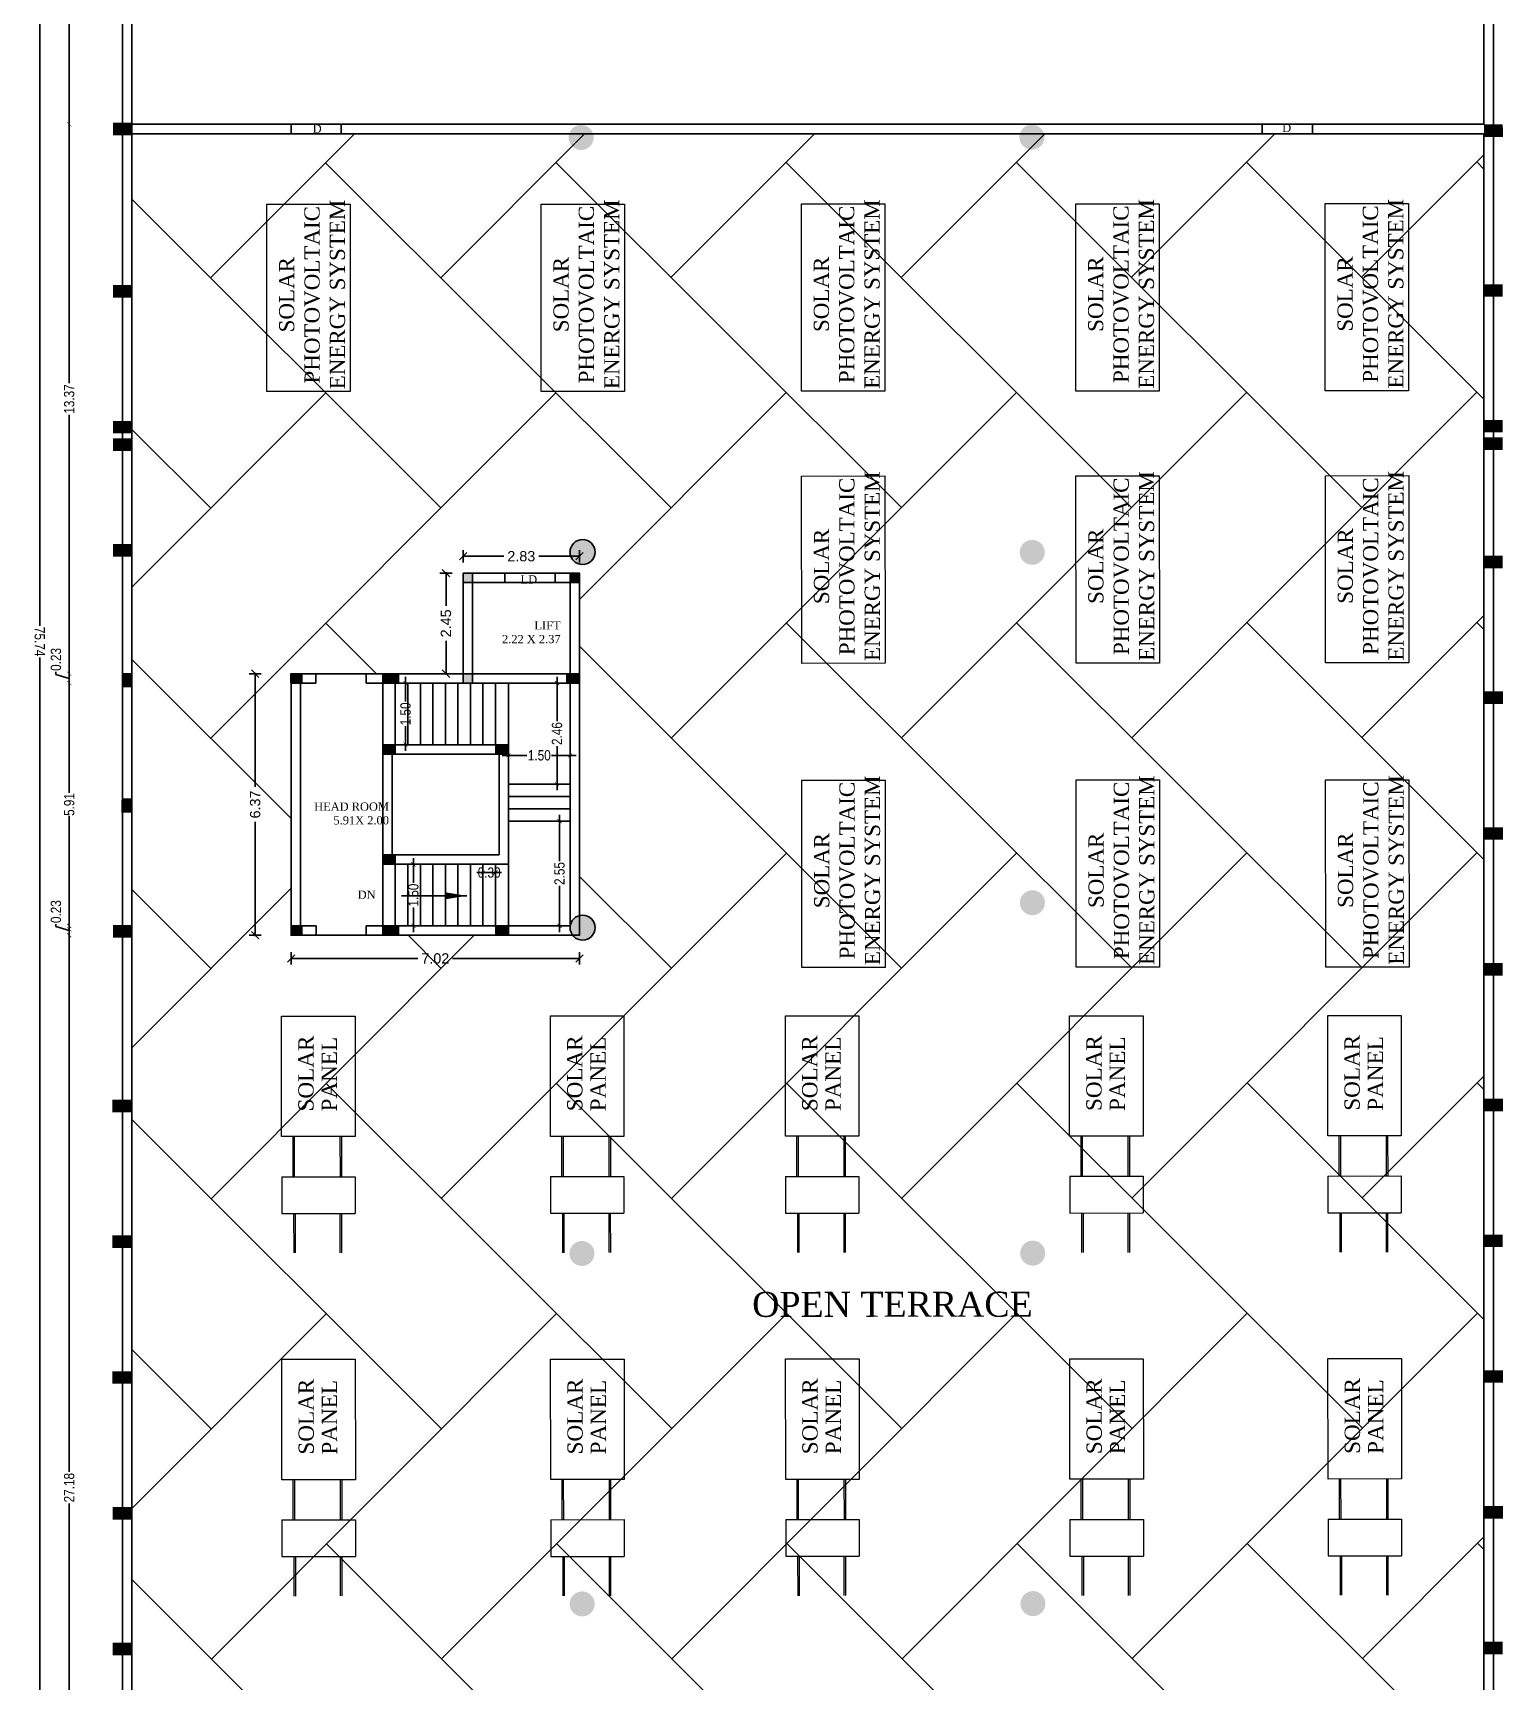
# Model space of a CAD drawing. Header units: metres. Extents: x 0 to 2231, y 0 to 2243.
# Drawn here: x 2069.37 to 2105.15, y 2144.91 to 2185.03 of the extents above; entities that cross this region are included whole.
import ezdxf

# ---------------------------------------------------------------- set-up
doc = ezdxf.new("R2010")
doc.units = ezdxf.units.M
for name, color, linetype in [('BLK_1_COVERED_AREA', 140, 'Continuous'), ('BLK_1_FLR_1_LIFT_1', 30, 'Continuous'), ('BLK_1_FLR_1_REGULAR_ROOM_1', 4, 'Continuous'), ('BLK_1_FLR_1_ROOF_AREA', 54, 'Continuous'), ('BLK_1_STAIR_HEADROOM', 1, 'Continuous'), ('WORKSHOP_AREA', 121, 'Continuous')]:
    doc.layers.add(name, color=color, linetype=linetype)
doc.layers.add('BLK_1_FLR_1_BLT_UP_AREA', color=46, linetype='Continuous', plot=False)
doc.styles.add('DIM', font='swissc.ttf')
doc.styles.get("Standard").update_dxf_attribs({"font": 'arial.ttf'})
doc.styles.add('TIMES NEW ROMAN', font='times.ttf')
doc.dimstyles.new('Din', dxfattribs={"dimscale": 0, "dimtxt": 0.25, "dimasz": 0.1, "dimexe": 0.15, "dimexo": 0.15, "dimgap": 0.03, "dimtad": 0, "dimzin": 0, "dimdsep": 46, "dimtxsty": 'DIM', "dimblk": 'ARCHTICK', "dimcen": 0.09, "dimdle": 0.15, "dimse1": 1, "dimse2": 1, "dimclrd": 256, "dimclre": 256, "dimclrt": 7, "dimadec": 0, "dimazin": 3, "dimtfac": 1, "dimtofl": 0, "dimtmove": 1, "dimatfit": 3, "dimfxl": 0, "dimtolj": 1, "dimtzin": 0, "dimarcsym": 0})
doc.dimstyles.get("Standard").update_dxf_attribs({"dimtxt": 0.18, "dimasz": 0.18, "dimexe": 0.18, "dimexo": 0.0625, "dimgap": 0.09, "dimtad": 0, "dimtih": 1, "dimtoh": 1, "dimdec": 4, "dimzin": 0, "dimdsep": 46, "dimtxsty": 'Standard', "dimcen": 0.09, "dimadec": 0, "dimazin": 0, "dimtfac": 1, "dimtdec": 4, "dimtofl": 0, "dimtmove": 0, "dimatfit": 3, "dimfxl": 0, "dimtolj": 1, "dimtzin": 0, "dimarcsym": 0})
doc.dimstyles.new('STANDARD$0', dxfattribs={"dimtxt": 0.25, "dimasz": 0.18, "dimexe": 0.15, "dimexo": 0.15, "dimgap": 0.1, "dimtad": 0, "dimzin": 0, "dimdsep": 46, "dimtxsty": 'Standard', "dimblk": 'OBLIQUE', "dimcen": 0.0625, "dimdle": 0.02, "dimadec": 0, "dimazin": 0, "dimtfac": 1, "dimtix": 1, "dimtofl": 0, "dimtmove": 2, "dimatfit": 3, "dimldrblk": 'OBLIQUE', "dimfxl": 0, "dimtolj": 1, "dimtzin": 0, "dimarcsym": 0})

# ---------------------------------------------------------------- blocks, each defined once
blk = doc.blocks.new('_ArchTick')
at = {"color": 0, "linetype": 'ByBlock', "const_width": 0.15}
blk.add_lwpolyline([(-0.5, -0.5), (0.5, 0.5)], dxfattribs=at)
blk = doc.blocks.new('*D436')
at = {"lineweight": -2}
for p, q in [((2078.624, 2164.943), (2078.624, 2164.342)), ((2078.624, 2163.143), (2078.624, 2163.743))]:
    blk.add_line(p, q, dxfattribs=at)
at = {"layer": 'Defpoints', "color": 0}
for p in [(2077.88, 2164.793), (2078.624, 2164.793), (2077.88, 2163.293)]:
    blk.add_point(p, dxfattribs=at)
at = {"lineweight": -2, "xscale": 0.1, "yscale": 0.1, "zscale": 0.1}
for p, rotation in [((2078.624, 2164.793), 90), ((2078.624, 2163.293), 270)]:
    blk.add_blockref('_ArchTick', p, dxfattribs=dict(at, rotation=rotation))
at = {"color": 7, "insert": (2078.624, 2164.043), "char_height": 0.25, "attachment_point": 5, "rotation": 90, "style": 'DIM'}
blk.add_mtext('\\A1;1.50', dxfattribs=at)
blk = doc.blocks.new('*D437')
at = {"lineweight": -2}
for p, q in [((2078.434, 2169.354), (2078.434, 2168.754)), ((2078.434, 2167.554), (2078.434, 2168.154))]:
    blk.add_line(p, q, dxfattribs=at)
at = {"layer": 'Defpoints', "color": 0}
for p in [(2077.88, 2169.204), (2078.434, 2169.204), (2077.88, 2167.704)]:
    blk.add_point(p, dxfattribs=at)
at = {"lineweight": -2, "xscale": 0.1, "yscale": 0.1, "zscale": 0.1}
for p, rotation in [((2078.434, 2169.204), 90), ((2078.434, 2167.704), 270)]:
    blk.add_blockref('_ArchTick', p, dxfattribs=dict(at, rotation=rotation))
at = {"color": 7, "insert": (2078.434, 2168.454), "char_height": 0.25, "attachment_point": 5, "rotation": 90, "style": 'DIM'}
blk.add_mtext('\\A1;1.50', dxfattribs=at)
blk = doc.blocks.new('*D342')
at = {"lineweight": -2}
for p, q in [((2070.248, 2163.359), (2070.248, 2150.005)), ((2070.248, 2135.877), (2070.248, 2149.231))]:
    blk.add_line(p, q, dxfattribs=at)
at = {"layer": 'Defpoints', "color": 0}
for p in [(2070.248, 2163.209), (2071.772, 2163.209), (2071.787, 2136.027)]:
    blk.add_point(p, dxfattribs=at)
at = {"lineweight": -2, "xscale": 0.1, "yscale": 0.1, "zscale": 0.1}
for p, rotation in [((2070.248, 2163.209), 90), ((2070.248, 2136.027), 270)]:
    blk.add_blockref('_ArchTick', p, dxfattribs=dict(at, rotation=rotation))
at = {"color": 7, "insert": (2070.248, 2149.618), "char_height": 0.25, "attachment_point": 5, "rotation": 90, "style": 'DIM'}
blk.add_mtext('\\A1;27.18', dxfattribs=at)
blk = doc.blocks.new('*D343')
at = {"lineweight": -2}
for p, q in [((2069.925, 2163.275), (2069.925, 2163.335)), ((2070.248, 2163.178), (2069.925, 2163.275)), ((2070.248, 2162.914), (2070.248, 2163.443))]:
    blk.add_line(p, q, dxfattribs=at)
at = {"layer": 'Defpoints', "color": 0}
for p in [(2070.248, 2163.293), (2071.772, 2163.293), (2071.772, 2163.064)]:
    blk.add_point(p, dxfattribs=at)
at = {"lineweight": -2, "xscale": 0.1, "yscale": 0.1, "zscale": 0.1}
for p, rotation in [((2070.248, 2163.293), 90), ((2070.248, 2163.064), 270)]:
    blk.add_blockref('_ArchTick', p, dxfattribs=dict(at, rotation=rotation))
at = {"color": 7, "insert": (2069.925, 2163.64), "char_height": 0.25, "attachment_point": 5, "rotation": 90, "style": 'DIM'}
blk.add_mtext('\\A1;0.23', dxfattribs=at)
blk = doc.blocks.new('*D344')
at = {"lineweight": -2}
for p, q in [((2070.248, 2169.354), (2070.248, 2166.531)), ((2070.248, 2163.143), (2070.248, 2165.966))]:
    blk.add_line(p, q, dxfattribs=at)
at = {"layer": 'Defpoints', "color": 0}
for p in [(2070.248, 2169.204), (2072.233, 2169.204), (2072.151, 2163.293)]:
    blk.add_point(p, dxfattribs=at)
at = {"lineweight": -2, "xscale": 0.1, "yscale": 0.1, "zscale": 0.1}
for p, rotation in [((2070.248, 2169.204), 90), ((2070.248, 2163.293), 270)]:
    blk.add_blockref('_ArchTick', p, dxfattribs=dict(at, rotation=rotation))
at = {"color": 7, "insert": (2070.248, 2166.248), "char_height": 0.25, "attachment_point": 5, "rotation": 90, "style": 'DIM'}
blk.add_mtext('\\A1;5.91', dxfattribs=at)
blk = doc.blocks.new('*D345')
at = {"lineweight": -2}
for p, q in [((2070.248, 2169.054), (2070.248, 2169.582)), ((2069.925, 2169.415), (2069.925, 2169.475)), ((2070.248, 2169.318), (2069.925, 2169.415))]:
    blk.add_line(p, q, dxfattribs=at)
at = {"layer": 'Defpoints', "color": 0}
for p in [(2070.248, 2169.432), (2072.233, 2169.204), (2072.258, 2169.432)]:
    blk.add_point(p, dxfattribs=at)
at = {"lineweight": -2, "xscale": 0.1, "yscale": 0.1, "zscale": 0.1}
for p, rotation in [((2070.248, 2169.432), 90), ((2070.248, 2169.204), 270)]:
    blk.add_blockref('_ArchTick', p, dxfattribs=dict(at, rotation=rotation))
at = {"color": 7, "insert": (2069.925, 2169.779), "char_height": 0.25, "attachment_point": 5, "rotation": 90, "style": 'DIM'}
blk.add_mtext('\\A1;0.23', dxfattribs=at)
blk = doc.blocks.new('*D346')
at = {"lineweight": -2}
for p, q in [((2070.248, 2182.954), (2070.248, 2176.501)), ((2070.248, 2169.282), (2070.248, 2175.735))]:
    blk.add_line(p, q, dxfattribs=at)
at = {"layer": 'Defpoints', "color": 0}
for p in [(2070.248, 2182.804), (2071.772, 2182.804), (2072.258, 2169.432)]:
    blk.add_point(p, dxfattribs=at)
at = {"lineweight": -2, "xscale": 0.1, "yscale": 0.1, "zscale": 0.1}
for p, rotation in [((2070.248, 2182.804), 90), ((2070.248, 2169.432), 270)]:
    blk.add_blockref('_ArchTick', p, dxfattribs=dict(at, rotation=rotation))
at = {"color": 7, "insert": (2070.248, 2176.118), "char_height": 0.25, "attachment_point": 5, "rotation": 90, "style": 'DIM'}
blk.add_mtext('\\A1;13.37', dxfattribs=at)
blk = doc.blocks.new('*D440')
at = {"lineweight": -2}
for p, q in [((2069.529, 2208.235), (2069.529, 2170.601)), ((2069.53, 2132.192), (2069.529, 2169.826))]:
    blk.add_line(p, q, dxfattribs=at)
at = {"layer": 'Defpoints', "color": 0}
for p in [(2069.529, 2208.085), (2071.542, 2208.085), (2071.543, 2132.342)]:
    blk.add_point(p, dxfattribs=at)
at = {"lineweight": -2, "xscale": 0.1, "yscale": 0.1, "zscale": 0.1}
for p, rotation in [((2069.529, 2208.085), 90.00107987967621), ((2069.53, 2132.342), 270.0010798796762)]:
    blk.add_blockref('_ArchTick', p, dxfattribs=dict(at, rotation=rotation))
at = {"color": 7, "insert": (2069.529, 2170.213), "char_height": 0.25, "attachment_point": 5, "rotation": 270.0011, "style": 'DIM'}
blk.add_mtext('\\A1;75.74', dxfattribs=at)
blk = doc.blocks.new('*D350')
at = {"lineweight": -2}
for p, q in [((2080.79, 2167.444), (2081.39, 2167.444)), ((2082.589, 2167.444), (2081.989, 2167.444))]:
    blk.add_line(p, q, dxfattribs=at)
at = {"layer": 'Defpoints', "color": 0}
for p in [(2080.94, 2167.444), (2080.94, 2167.215), (2082.439, 2167.215)]:
    blk.add_point(p, dxfattribs=at)
at = {"lineweight": -2, "xscale": 0.1, "yscale": 0.1, "zscale": 0.1, "rotation": 180}
blk.add_blockref('_ArchTick', (2080.94, 2167.444), dxfattribs=at)
at = {"lineweight": -2, "xscale": 0.1, "yscale": 0.1, "zscale": 0.1}
blk.add_blockref('_ArchTick', (2082.439, 2167.444), dxfattribs=at)
at = {"color": 7, "insert": (2081.69, 2167.444), "char_height": 0.25, "attachment_point": 5, "style": 'DIM'}
blk.add_mtext('\\A1;1.50', dxfattribs=at)
blk = doc.blocks.new('*D444')
at = {"lineweight": -2}
blk.add_line((2080.773, 2164.591), (2080.168, 2164.591), dxfattribs=at)
at = {"layer": 'Defpoints', "color": 0}
for p in [(2080.318, 2164.793), (2080.623, 2164.793), (2080.318, 2164.591)]:
    blk.add_point(p, dxfattribs=at)
at = {"lineweight": -2, "xscale": 0.1, "yscale": 0.1, "zscale": 0.1, "rotation": 180}
blk.add_blockref('_ArchTick', (2080.318, 2164.591), dxfattribs=at)
at = {"lineweight": -2, "xscale": 0.1, "yscale": 0.1, "zscale": 0.1}
blk.add_blockref('_ArchTick', (2080.623, 2164.591), dxfattribs=at)
at = {"color": 7, "insert": (2080.47, 2164.591), "char_height": 0.25, "attachment_point": 5, "style": 'DIM'}
blk.add_mtext('\\A1;0.30', dxfattribs=at)
blk = doc.blocks.new('*D461')
at = {"lineweight": -2}
for p, q in [((2082.121, 2169.354), (2082.121, 2168.279)), ((2082.121, 2166.594), (2082.121, 2167.668))]:
    blk.add_line(p, q, dxfattribs=at)
at = {"layer": 'Defpoints', "color": 0}
for p in [(2082.121, 2169.204), (2082.439, 2169.204), (2082.439, 2166.744)]:
    blk.add_point(p, dxfattribs=at)
at = {"lineweight": -2, "xscale": 0.1, "yscale": 0.1, "zscale": 0.1}
for p, rotation in [((2082.121, 2169.204), 90), ((2082.121, 2166.744), 270)]:
    blk.add_blockref('_ArchTick', p, dxfattribs=dict(at, rotation=rotation))
at = {"color": 7, "insert": (2082.121, 2167.974), "char_height": 0.25, "attachment_point": 5, "rotation": 90, "style": 'DIM'}
blk.add_mtext('\\A1;2.46', dxfattribs=at)
blk = doc.blocks.new('*D462')
at = {"lineweight": -2}
for p, q in [((2082.182, 2165.994), (2082.182, 2164.871)), ((2082.182, 2163.143), (2082.182, 2164.265))]:
    blk.add_line(p, q, dxfattribs=at)
at = {"layer": 'Defpoints', "color": 0}
for p in [(2081.886, 2165.844), (2081.886, 2163.293), (2082.182, 2163.293)]:
    blk.add_point(p, dxfattribs=at)
at = {"lineweight": -2, "xscale": 0.1, "yscale": 0.1, "zscale": 0.1}
for p, rotation in [((2082.182, 2165.844), 90), ((2082.182, 2163.293), 270)]:
    blk.add_blockref('_ArchTick', p, dxfattribs=dict(at, rotation=rotation))
at = {"color": 7, "insert": (2082.182, 2164.568), "char_height": 0.25, "attachment_point": 5, "rotation": 90, "style": 'DIM'}
blk.add_mtext('\\A1;2.55', dxfattribs=at)
blk = doc.blocks.new('A$C41D80E98')
at = {"lineweight": 13}
blk.add_lwpolyline([(0, 2.37), (1.096, 2.37), (1.096, -0.092), (0, -0.092)], close=True, dxfattribs=at)
at = {"linetype": 'ByBlock', "lineweight": 18, "insert": (0.161, -0.088), "char_height": 0.2, "attachment_point": 1, "rotation": 90}
blk.add_mtext_dynamic_manual_height_columns('{\\fTimes New Roman|b0|i0|c0|p18;\\W5.12754;  \\W1;SOLAR \\P{\\W1.363485; }PHOTOVOLTAIC \\P{\\W0.286337; }ENERGY SYSTEM }', width=2.4665, gutter_width=12.5, heights=[0], dxfattribs=at)
blk = doc.blocks.new('A$C0F376840')
at = {"lineweight": 18}
for p, q in [((0, 1.735), (0, 3.532)), ((0, 3.532), (1.096, 3.532)), ((1.096, 3.532), (1.096, 1.735)), ((1.096, 1.735), (0, 1.735)), ((0.17, 1.136), (0.17, 1.735)), ((0.193, 1.136), (0.193, 1.735)), ((0.875, 1.136), (0.875, 1.735)), ((0.898, 1.136), (0.898, 1.735)), ((0, 1.136), (1.096, 1.136)), ((0, 1.136), (0, 0.588)), ((1.096, 1.136), (1.096, 0.588)), ((0, 0.588), (1.096, 0.588)), ((0.178, 0.588), (0.178, 0)), ((0.2, 0.588), (0.2, 0)), ((0.869, 0.588), (0.869, 0)), ((0.892, 0.588), (0.892, 0))]:
    blk.add_line(p, q, dxfattribs=at)
at = {"lineweight": 13, "style": 'TIMES NEW ROMAN'}
for s, p in [('SOLAR ', (0.477, 2.11)), ('PANEL', (0.825, 2.11))]:
    blk.add_text(s, height=0.2286, rotation=90, dxfattribs=at).set_placement(p)
blk = doc.blocks.new('*D339')
at = {"lineweight": -2}
for p, q in [((2070.248, 2198.857), (2070.248, 2191.138)), ((2070.248, 2182.654), (2070.248, 2190.373))]:
    blk.add_line(p, q, dxfattribs=at)
at = {"layer": 'Defpoints', "color": 0}
for p in [(2070.248, 2198.707), (2070.248, 2182.804), (2070.248, 2182.804)]:
    blk.add_point(p, dxfattribs=at)
at = {"lineweight": -2, "xscale": 0.1, "yscale": 0.1, "zscale": 0.1}
for p, rotation in [((2070.248, 2198.707), 90), ((2070.248, 2182.804), 270)]:
    blk.add_blockref('_ArchTick', p, dxfattribs=dict(at, rotation=rotation))
at = {"color": 7, "insert": (2070.248, 2190.756), "char_height": 0.25, "attachment_point": 5, "rotation": 90, "style": 'DIM'}
blk.add_mtext('\\A1;15.90', dxfattribs=at)
blk = doc.blocks.new('_Oblique')
at = {"color": 0, "lineweight": -2}
blk.add_line((-0.5, -0.5), (0.5, 0.5), dxfattribs=at)
blk = doc.blocks.new('*D503')
at = {"layer": 'BLK_1_STAIR_HEADROOM', "color": 0, "linetype": 'Continuous', "lineweight": -2}
for p, q in [((2074.924, 2169.432), (2074.624, 2169.432)), ((2074.774, 2169.452), (2074.774, 2166.674)), ((2074.774, 2163.044), (2074.774, 2165.823)), ((2074.924, 2163.064), (2074.624, 2163.064))]:
    blk.add_line(p, q, dxfattribs=at)
at = {"layer": 'Defpoints', "color": 0, "linetype": 'Continuous'}
for p in [(2075.65, 2169.432), (2074.774, 2163.064), (2075.65, 2163.064)]:
    blk.add_point(p, dxfattribs=at)
at = {"layer": 'BLK_1_STAIR_HEADROOM', "color": 0, "linetype": 'Continuous', "lineweight": -2, "xscale": 0.18, "yscale": 0.18, "zscale": 0.18}
for p, rotation in [((2074.774, 2169.432), 90), ((2074.774, 2163.064), 270)]:
    blk.add_blockref('_Oblique', p, dxfattribs=dict(at, rotation=rotation))
at = {"layer": 'BLK_1_STAIR_HEADROOM', "color": 0, "linetype": 'Continuous', "insert": (2074.774, 2166.248), "char_height": 0.25, "attachment_point": 5, "rotation": 90}
blk.add_mtext('\\A1;6.37', dxfattribs=at)
blk = doc.blocks.new('*D504')
at = {"layer": 'BLK_1_STAIR_HEADROOM', "color": 0, "linetype": 'Continuous', "lineweight": -2}
for p, q in [((2075.63, 2162.5), (2078.736, 2162.5)), ((2075.65, 2162.65), (2075.65, 2162.35)), ((2082.687, 2162.5), (2079.581, 2162.5)), ((2082.667, 2162.65), (2082.667, 2162.35))]:
    blk.add_line(p, q, dxfattribs=at)
at = {"layer": 'Defpoints', "color": 0, "linetype": 'Continuous'}
for p in [(2075.65, 2163.064), (2082.667, 2163.064), (2082.667, 2162.5)]:
    blk.add_point(p, dxfattribs=at)
at = {"layer": 'BLK_1_STAIR_HEADROOM', "color": 0, "linetype": 'Continuous', "lineweight": -2, "xscale": 0.18, "yscale": 0.18, "zscale": 0.18, "rotation": 180}
blk.add_blockref('_Oblique', (2075.65, 2162.5), dxfattribs=at)
at = {"layer": 'BLK_1_STAIR_HEADROOM', "color": 0, "linetype": 'Continuous', "lineweight": -2, "xscale": 0.18, "yscale": 0.18, "zscale": 0.18}
blk.add_blockref('_Oblique', (2082.667, 2162.5), dxfattribs=at)
at = {"layer": 'BLK_1_STAIR_HEADROOM', "color": 0, "linetype": 'Continuous', "insert": (2079.159, 2162.5), "char_height": 0.25, "attachment_point": 5}
blk.add_mtext('\\A1;7.02', dxfattribs=at)
blk = doc.blocks.new('*D505')
at = {"layer": 'BLK_1_STAIR_HEADROOM', "color": 0, "linetype": 'Continuous', "lineweight": -2}
for p, q in [((2079.569, 2171.882), (2079.269, 2171.882)), ((2079.419, 2171.902), (2079.419, 2171.085)), ((2079.419, 2169.412), (2079.419, 2170.23)), ((2079.569, 2169.432), (2079.269, 2169.432))]:
    blk.add_line(p, q, dxfattribs=at)
at = {"layer": 'Defpoints', "color": 0, "linetype": 'Continuous'}
for p in [(2079.419, 2171.882), (2079.837, 2171.882), (2079.837, 2169.432)]:
    blk.add_point(p, dxfattribs=at)
at = {"layer": 'BLK_1_STAIR_HEADROOM', "color": 0, "linetype": 'Continuous', "lineweight": -2, "xscale": 0.18, "yscale": 0.18, "zscale": 0.18}
for p, rotation in [((2079.419, 2171.882), 90), ((2079.419, 2169.432), 270)]:
    blk.add_blockref('_Oblique', p, dxfattribs=dict(at, rotation=rotation))
at = {"layer": 'BLK_1_STAIR_HEADROOM', "color": 0, "linetype": 'Continuous', "insert": (2079.419, 2170.657), "char_height": 0.25, "attachment_point": 5, "rotation": 90}
blk.add_mtext('\\A1;2.45', dxfattribs=at)
blk = doc.blocks.new('*D506')
at = {"layer": 'BLK_1_STAIR_HEADROOM', "color": 0, "linetype": 'Continuous', "lineweight": -2}
for p, q in [((2079.837, 2172.141), (2079.837, 2172.441)), ((2082.667, 2172.141), (2082.667, 2172.441)), ((2079.817, 2172.291), (2080.825, 2172.291)), ((2082.687, 2172.291), (2081.679, 2172.291))]:
    blk.add_line(p, q, dxfattribs=at)
at = {"layer": 'Defpoints', "color": 0, "linetype": 'Continuous'}
for p in [(2079.837, 2172.291), (2079.837, 2171.882), (2082.667, 2171.882)]:
    blk.add_point(p, dxfattribs=at)
at = {"layer": 'BLK_1_STAIR_HEADROOM', "color": 0, "linetype": 'Continuous', "lineweight": -2, "xscale": 0.18, "yscale": 0.18, "zscale": 0.18, "rotation": 180}
blk.add_blockref('_Oblique', (2079.837, 2172.291), dxfattribs=at)
at = {"layer": 'BLK_1_STAIR_HEADROOM', "color": 0, "linetype": 'Continuous', "lineweight": -2, "xscale": 0.18, "yscale": 0.18, "zscale": 0.18}
blk.add_blockref('_Oblique', (2082.667, 2172.291), dxfattribs=at)
at = {"layer": 'BLK_1_STAIR_HEADROOM', "color": 0, "linetype": 'Continuous', "insert": (2081.252, 2172.291), "char_height": 0.25, "attachment_point": 5}
blk.add_mtext('\\A1;2.83', dxfattribs=at)

msp = doc.modelspace()

# ---------------------------------------------------------------- hatches: boundary and pattern name
for points in [[(2071.77127, 2182.53737), (2071.77106, 2182.84213), (2071.31392, 2182.84182), (2071.31413, 2182.53705)], [(2105.14276, 2182.49939), (2105.14254, 2182.80415), (2104.6854, 2182.80383), (2104.68561, 2182.49907)], [(2071.77012, 2178.5858), (2071.7699, 2178.89057), (2071.31276, 2178.89025), (2071.31297, 2178.58549)], [(2105.14058, 2178.60891), (2105.14037, 2178.91368), (2104.68323, 2178.91336), (2104.68344, 2178.6086)], [(2071.77191, 2175.28104), (2071.77169, 2175.5858), (2071.31455, 2175.58549), (2071.31476, 2175.28072)], [(2105.1365, 2175.30415), (2105.13629, 2175.60892), (2104.67915, 2175.6086), (2104.67936, 2175.30384)], [(2105.1368, 2174.87939), (2105.13659, 2175.18415), (2104.67944, 2175.18384), (2104.67965, 2174.87907)], [(2071.7722, 2174.85628), (2071.77199, 2175.16104), (2071.31484, 2175.16072), (2071.31505, 2174.85596)], [(2071.7718, 2172.28104), (2071.77159, 2172.5858), (2071.31444, 2172.58549), (2071.31465, 2172.28072)], [(2071.7718, 2172.28104), (2071.77159, 2172.5858), (2071.31444, 2172.58549), (2071.31465, 2172.28072)], [(2105.14227, 2171.99939), (2105.14206, 2172.30415), (2104.68492, 2172.30384), (2104.68513, 2171.99907)], [(2105.14456, 2168.69463), (2105.14435, 2168.99939), (2104.68721, 2168.99907), (2104.68742, 2168.69431)], [(2105.14402, 2165.38986), (2105.14381, 2165.69463), (2104.68666, 2165.69431), (2104.68687, 2165.38955)], [(2071.77202, 2163.00961), (2071.77202, 2163.31438), (2071.31487, 2163.31438), (2071.31487, 2163.00961)], [(2105.13994, 2162.0851), (2105.13973, 2162.38987), (2104.68258, 2162.38955), (2104.6828, 2162.08479)], [(2071.75388, 2158.75723), (2071.75367, 2159.06199), (2071.29652, 2159.06167), (2071.29673, 2158.75691)], [(2105.14753, 2158.78034), (2105.14732, 2159.0851), (2104.69017, 2159.08479), (2104.69039, 2158.78002)], [(2071.75617, 2155.45246), (2071.75596, 2155.75723), (2071.29881, 2155.75691), (2071.29902, 2155.45215)], [(2105.14073, 2155.47558), (2105.14052, 2155.78034), (2104.68337, 2155.78002), (2104.68358, 2155.47526)], [(2071.75846, 2152.1477), (2071.75824, 2152.45247), (2071.3011, 2152.45215), (2071.30131, 2152.14739)], [(2105.14322, 2152.17082), (2105.14301, 2152.47558), (2104.68586, 2152.47526), (2104.68607, 2152.1705)], [(2071.76075, 2148.84294), (2071.76053, 2149.1477), (2071.30339, 2149.14739), (2071.3036, 2148.84262)], [(2105.1456, 2148.86605), (2105.14539, 2149.17082), (2104.68825, 2149.1705), (2104.68846, 2148.86574)], [(2071.76303, 2145.53818), (2071.76282, 2145.84294), (2071.30568, 2145.84262), (2071.30589, 2145.53786)], [(2105.14198, 2145.56129), (2105.14177, 2145.86605), (2104.68463, 2145.86574), (2104.68484, 2145.56097)]]:
    msp.add_hatch(color=256).paths.add_polyline_path(points)
h = msp.add_hatch(color=256)
h.dxf.hatch_style = 1
h.paths.add_polyline_path([(2093.37563, 2182.49126, 1), (2093.98516, 2182.49168, 1)])
h = msp.add_hatch()
h.set_pattern_fill('AR-HBONE', color=256, scale=0.039, angle=90.036116)
h.set_pattern_definition([(135.036116, (-69942.134, -37646.8623), (-5.6036787, -0.00353223), [11.8872, -3.9624]), (225.036116, (-69944.9378, -37644.0623), (-5.6036787, -0.00353223), [11.8872, -3.9624])])
h.paths.add_polyline_path([(2071.77202, 2182.57514), (2104.68359, 2182.57514), (2104.68359, 2132.57192), (2080.43875, 2132.57192), (2080.43875, 2135.8805), (2074.81965, 2135.8805), (2071.77076, 2135.88138), (2071.77202, 2138.06245), (2071.77202, 2163.06406), (2071.77202, 2169.43234), (2075.64998, 2169.43234), (2075.64655, 2163.06406), (2082.6673, 2163.06406), (2082.6673, 2171.88234), (2079.8373, 2171.88234), (2079.8373, 2169.43234), (2071.77202, 2169.43234)])
h = msp.add_hatch(color=256)
h.dxf.hatch_style = 1
h.paths.add_polyline_path([(2082.40416, 2182.48366, 1), (2083.01369, 2182.48409, 1)])
h = msp.add_hatch(color=256)
h.dxf.hatch_style = 1
h.paths.add_polyline_path([(2082.41116, 2172.37861, 1), (2083.02069, 2172.37903, 1)])
h = msp.add_hatch(color=256)
h.dxf.hatch_style = 1
h.paths.add_polyline_path([(2082.41116, 2172.37861, 1), (2083.02069, 2172.37903, 1)])
h = msp.add_hatch(color=256)
h.dxf.hatch_style = 1
h.paths.add_polyline_path([(2082.43873, 2172.39403, 1), (2083.04826, 2172.39403, 1)])
h = msp.add_hatch(color=256)
h.dxf.hatch_style = 1
h.paths.add_polyline_path([(2093.38263, 2172.38621, 1), (2093.99216, 2172.38663, 1)])
h = msp.add_hatch(color=256)
h.dxf.hatch_style = 1
h.paths.add_polyline_path([(2080.0673, 2171.65234), (2080.0673, 2171.88234), (2079.8373, 2171.88234), (2079.8373, 2171.65234)])
h.paths.add_polyline_path([(2080.0673, 2169.43234), (2080.0673, 2169.20377), (2079.8373, 2169.20377), (2079.8373, 2169.43234)])
h = msp.add_hatch(color=256)
h.dxf.hatch_style = 1
h.paths.add_polyline_path([(2082.4373, 2171.65234), (2082.4373, 2171.88234), (2082.6673, 2171.88234), (2082.6673, 2171.65234)])
h = msp.add_hatch(color=256)
h.dxf.hatch_style = 1
h.paths.add_polyline_path([(2071.54344, 2169.12123), (2071.77202, 2169.12123), (2071.77202, 2169.42599), (2071.54344, 2169.42599)])
h = msp.add_hatch(color=256)
h.dxf.hatch_style = 1
h.paths.add_polyline_path([(2075.62446, 2169.4336), (2075.62462, 2169.20503), (2075.92938, 2169.20524), (2075.92923, 2169.43381)])
h = msp.add_hatch(color=256)
h.dxf.hatch_style = 1
h.paths.add_polyline_path([(2077.87998, 2169.43234), (2077.87998, 2169.20377), (2078.26093, 2169.20377), (2078.26093, 2169.43234)])
h = msp.add_hatch(color=256)
h.dxf.hatch_style = 1
h.paths.add_polyline_path([(2082.36254, 2169.43234), (2082.36254, 2169.20377), (2082.6673, 2169.20377), (2082.6673, 2169.43234)])
h = msp.add_hatch(color=256)
h.dxf.hatch_style = 1
h.paths.add_polyline_path([(2077.87998, 2167.70377), (2077.87998, 2167.4752), (2078.18474, 2167.4752), (2078.18474, 2167.70377)])
h = msp.add_hatch(color=256)
h.dxf.hatch_style = 1
h.paths.add_polyline_path([(2080.63555, 2167.70377), (2080.63555, 2167.4752), (2080.94031, 2167.4752), (2080.94031, 2167.70377)])
h = msp.add_hatch(color=256)
h.dxf.hatch_style = 1
h.paths.add_polyline_path([(2071.52025, 2166.05064), (2071.74883, 2166.0508), (2071.74862, 2166.35556), (2071.52004, 2166.3554)])
h = msp.add_hatch(color=256)
h.dxf.hatch_style = 1
h.paths.add_polyline_path([(2071.52025, 2166.05064), (2071.74883, 2166.0508), (2071.74862, 2166.35556), (2071.52004, 2166.3554)])
h = msp.add_hatch(color=256)
h.dxf.hatch_style = 1
h.paths.add_polyline_path([(2071.54344, 2166.0736), (2071.77202, 2166.0736), (2071.77202, 2166.37836), (2071.54344, 2166.37836)])
h = msp.add_hatch(color=256)
h.dxf.hatch_style = 1
h.paths.add_polyline_path([(2077.87998, 2165.02121), (2077.87998, 2164.79263), (2078.18474, 2164.79263), (2078.18474, 2165.02121)])
h = msp.add_hatch(color=256)
h.dxf.hatch_style = 1
h.paths.add_polyline_path([(2093.38854, 2163.85621, 1), (2093.99807, 2163.85663, 1)])
h = msp.add_hatch(color=256)
h.dxf.hatch_style = 1
h.paths.add_polyline_path([(2082.43873, 2163.2508, 1), (2083.04826, 2163.2508, 1)])
h = msp.add_hatch(color=256)
h.dxf.hatch_style = 1
h.paths.add_polyline_path([(2075.62871, 2163.29074), (2075.62887, 2163.06217), (2075.93364, 2163.06238), (2075.93348, 2163.29095)])
h = msp.add_hatch(color=256)
h.dxf.hatch_style = 1
h.paths.add_polyline_path([(2077.87998, 2163.29263), (2077.87998, 2163.06406), (2078.26093, 2163.06406), (2078.26093, 2163.29263)])
h = msp.add_hatch(color=256)
h.dxf.hatch_style = 1
h.paths.add_polyline_path([(2080.63555, 2163.29263), (2080.63555, 2163.06406), (2080.94031, 2163.06406), (2080.94031, 2163.29263)])
h = msp.add_hatch(color=256)
h.dxf.hatch_style = 1
h.paths.add_polyline_path([(2082.42298, 2155.31861, 1), (2083.0325, 2155.31904, 1)])
h = msp.add_hatch(color=256)
h.dxf.hatch_style = 1
h.paths.add_polyline_path([(2093.39445, 2155.32621, 1), (2094.00398, 2155.32664, 1)])
h = msp.add_hatch(color=256)
h.dxf.hatch_style = 1
h.paths.add_polyline_path([(2082.42888, 2146.78862, 1), (2083.03841, 2146.78904, 1)])
h = msp.add_hatch(color=256)
h.dxf.hatch_style = 1
h.paths.add_polyline_path([(2093.40036, 2146.79622, 1), (2094.00988, 2146.79664, 1)])

# ---------------------------------------------------------------- linework, layer by layer
for p, q in [((2071.77202, 2182.80514), (2075.64998, 2182.80514)), ((2075.64998, 2182.80514), (2075.64998, 2182.57514)), ((2076.86998, 2182.80514), (2099.28681, 2182.80514)), ((2076.86998, 2182.80514), (2076.86998, 2182.57514)), ((2099.28681, 2182.80514), (2099.28681, 2182.57514)), ((2100.50681, 2182.80514), (2104.68359, 2182.80514)), ((2100.50681, 2182.80514), (2100.50681, 2182.57514)), ((2071.77202, 2182.57514), (2074.7953, 2182.57514)), ((2076.0153, 2182.57514), (2099.28681, 2182.57514)), ((2100.50681, 2182.57514), (2104.68359, 2182.57514)), ((2079.8373, 2171.88234), (2080.8544, 2171.88234)), ((2079.8373, 2169.43234), (2079.8373, 2171.88234)), ((2080.0673, 2171.65234), (2080.8544, 2171.65234)), ((2080.0673, 2169.43234), (2080.0673, 2171.65234)), ((2080.8544, 2171.65234), (2080.8544, 2171.88234)), ((2082.0744, 2171.88234), (2082.6673, 2171.88234)), ((2082.0744, 2171.65234), (2082.0744, 2171.88234)), ((2082.0744, 2171.65234), (2082.4373, 2171.65234)), ((2082.4373, 2169.43234), (2082.4373, 2171.65234)), ((2082.6673, 2169.43234), (2082.6673, 2171.88234)), ((2075.64998, 2169.43234), (2076.25375, 2169.43234)), ((2075.64998, 2169.20377), (2076.25375, 2169.20377)), ((2075.64998, 2163.29263), (2075.64998, 2169.20377)), ((2075.87998, 2163.29263), (2075.87998, 2169.20377)), ((2076.25375, 2169.20377), (2076.25375, 2169.43234)), ((2077.47375, 2169.43234), (2079.8373, 2169.43234)), ((2077.47375, 2169.20377), (2077.47375, 2169.43234)), ((2077.47375, 2169.20377), (2082.6673, 2169.20377)), ((2077.87998, 2169.43234), (2079.8373, 2169.43234)), ((2077.87998, 2169.43234), (2077.87998, 2169.20377)), ((2077.87998, 2169.43234), (2077.87998, 2169.20377)), ((2077.87998, 2169.20377), (2082.43873, 2169.20377)), ((2077.87998, 2167.67996), (2077.87998, 2169.20377)), ((2078.18474, 2167.67996), (2078.18474, 2169.20377)), ((2078.4895, 2167.70377), (2078.4895, 2169.20377)), ((2078.79427, 2167.70377), (2078.79427, 2169.20377)), ((2079.09903, 2167.70377), (2079.09903, 2169.20377)), ((2079.40379, 2167.70377), (2079.40379, 2169.20377)), ((2079.70856, 2167.70377), (2079.70856, 2169.20377)), ((2080.01332, 2167.70377), (2080.01332, 2169.20377)), ((2080.0673, 2169.43234), (2082.6673, 2169.43234)), ((2080.0673, 2169.43234), (2082.6673, 2169.43234)), ((2080.31808, 2167.70377), (2080.31808, 2169.20377)), ((2080.62285, 2167.70377), (2080.62285, 2169.20377)), ((2080.94031, 2169.20377), (2080.94031, 2167.66726)), ((2082.43873, 2163.29263), (2082.43873, 2169.20377)), ((2082.6673, 2163.06406), (2082.6673, 2169.43234)), ((2077.87998, 2167.70377), (2080.94031, 2167.70377)), ((2077.87998, 2167.45138), (2077.87998, 2167.67996)), ((2080.94031, 2164.7847), (2080.94031, 2167.67996)), ((2077.87998, 2165.64538), (2077.87998, 2167.45138)), ((2078.10855, 2167.4752), (2080.71174, 2167.4752)), ((2078.10998, 2165.64538), (2078.10998, 2167.4752)), ((2080.71174, 2165.02121), (2080.71174, 2167.4752)), ((2080.94031, 2166.74377), (2082.43873, 2166.74377)), ((2080.94031, 2166.44377), (2082.43873, 2166.44377)), ((2080.94031, 2166.14377), (2082.43873, 2166.14377)), ((2077.87998, 2165.01328), (2077.87998, 2165.64538)), ((2078.10998, 2165.01328), (2078.10998, 2165.64538)), ((2080.94031, 2165.84377), (2082.43873, 2165.84377)), ((2077.87998, 2164.7847), (2077.87998, 2165.01328)), ((2077.87998, 2164.79263), (2080.94031, 2164.79263)), ((2077.87998, 2163.29263), (2077.87998, 2164.79263)), ((2078.10855, 2165.02121), (2080.71174, 2165.02121)), ((2078.18474, 2163.29263), (2078.18474, 2164.79263)), ((2078.4895, 2163.29263), (2078.4895, 2164.79263)), ((2078.79427, 2163.29263), (2078.79427, 2164.79263)), ((2079.09903, 2163.29263), (2079.09903, 2164.79263)), ((2079.40379, 2163.29263), (2079.40379, 2164.79263)), ((2079.70856, 2163.29263), (2079.70856, 2164.79263)), ((2080.01332, 2163.29263), (2080.01332, 2164.79263)), ((2080.31808, 2163.29263), (2080.31808, 2164.79263)), ((2080.62285, 2163.29263), (2080.62285, 2164.79263)), ((2080.94031, 2163.29263), (2080.94031, 2164.7847)), ((2075.64998, 2163.29263), (2076.25487, 2163.29263)), ((2076.25487, 2163.06406), (2076.25487, 2163.29263)), ((2077.47487, 2163.29263), (2082.43873, 2163.29263)), ((2077.47487, 2163.06406), (2077.47487, 2163.29263)), ((2077.87998, 2163.29263), (2077.87998, 2163.06406)), ((2075.64998, 2163.06406), (2076.25487, 2163.06406)), ((2077.47487, 2163.06406), (2082.6673, 2163.06406))]:
    msp.add_line(p, q)
for points in [[(2071.54202, 2132.34192), (2071.54202, 2208.08514), (2104.91359, 2208.08514), (2104.91359, 2132.34192)], [(2104.68359, 2132.57192), (2104.68359, 2182.57514), (2071.77202, 2182.57514), (2071.77202, 2135.88138), (2073.55747, 2135.88262), (2080.43875, 2135.8805), (2080.43875, 2132.57192)], [(2080.0673, 2171.65234), (2080.0673, 2171.88234), (2079.8373, 2171.88234), (2079.8373, 2171.65234)], [(2082.4373, 2171.65234), (2082.4373, 2171.88234), (2082.6673, 2171.88234), (2082.6673, 2171.65234)], [(2071.77202, 2169.42599), (2071.54344, 2169.42599), (2071.54344, 2169.12123), (2071.77202, 2169.12123)], [(2078.26093, 2169.20377), (2078.26093, 2169.43234), (2077.87998, 2169.43234), (2077.87998, 2169.20377)], [(2080.0673, 2169.43234), (2080.0673, 2169.20377), (2079.8373, 2169.20377), (2079.8373, 2169.43234)], [(2082.6673, 2169.20377), (2082.6673, 2169.43234), (2082.36254, 2169.43234), (2082.36254, 2169.20377)], [(2078.18474, 2167.4752), (2078.18474, 2167.70377), (2077.87998, 2167.70377), (2077.87998, 2167.4752)], [(2080.94031, 2167.4752), (2080.94031, 2167.70377), (2080.63555, 2167.70377), (2080.63555, 2167.4752)], [(2071.77202, 2166.37836), (2071.54344, 2166.37836), (2071.54344, 2166.0736), (2071.77202, 2166.0736)], [(2078.18474, 2164.79263), (2078.18474, 2165.02121), (2077.87998, 2165.02121), (2077.87998, 2164.79263)], [(2078.26093, 2163.06406), (2078.26093, 2163.29263), (2077.87998, 2163.29263), (2077.87998, 2163.06406)], [(2080.94031, 2163.06406), (2080.94031, 2163.29263), (2080.63555, 2163.29263), (2080.63555, 2163.06406)]]:
    msp.add_lwpolyline(points, close=True)
for points in [[(2104.68359, 2207.85514), (2104.68359, 2200.59514), (2104.68359, 2182.80514)], [(2071.77202, 2182.80514), (2071.77202, 2200.82514), (2071.77202, 2205.79514)], [(2071.54202, 2171.99908), (2071.54202, 2182.80385)], [(2083.1276, 2132.57192), (2071.77202, 2132.57192), (2071.77202, 2132.57192), (2071.77202, 2143.14669), (2071.77202, 2182.80385)], [(2104.91359, 2182.80385), (2104.91359, 2168.08697)], [(2104.68359, 2182.57514), (2104.68359, 2168.08697), (2104.68359, 2132.57192), (2083.1276, 2132.57192)], [(2077.47375, 2169.43234), (2079.8373, 2169.43234), (2079.8373, 2171.88234), (2082.6673, 2171.88234), (2082.6673, 2163.06406), (2077.47487, 2163.06406)], [(2076.25487, 2163.06406), (2075.64998, 2163.06406), (2075.64998, 2169.43234), (2076.25375, 2169.43234)], [(2071.54202, 2158.18697), (2071.54202, 2163.47387)], [(2071.54202, 2144.97527), (2071.54202, 2156.35839)]]:
    msp.add_lwpolyline(points)
for centre in [(2082.74349, 2172.39403), (2082.74349, 2163.2508)]:
    msp.add_circle(centre, 0.30476)
at = {"layer": 'BLK_1_COVERED_AREA', "color": 140, "ltscale": 0.3}
msp.add_lwpolyline([(2071.54202, 2208.08514), (2104.91359, 2208.08514), (2104.91359, 2182.57514), (2071.54202, 2182.57514)], close=True, dxfattribs=at)
at = {"layer": 'BLK_1_FLR_1_BLT_UP_AREA', "color": 46, "lineweight": -2}
msp.add_lwpolyline([(2071.54202, 2208.08514), (2104.91359, 2208.08514), (2104.91359, 2182.57514), (2071.54202, 2182.57514)], close=True, dxfattribs=at)
at = {"layer": 'BLK_1_FLR_1_LIFT_1', "color": 30, "ltscale": 10}
msp.add_lwpolyline([(2080.0673, 2171.65234), (2082.4373, 2171.65234), (2082.4373, 2169.43234), (2080.0673, 2169.43234)], close=True, dxfattribs=at)
at = {"layer": 'BLK_1_FLR_1_REGULAR_ROOM_1', "color": 4}
msp.add_lwpolyline([(2071.77202, 2205.79514), (2071.77202, 2182.80514), (2104.68359, 2182.80514), (2104.68645, 2195.16884), (2097.97213, 2195.16884), (2097.97213, 2198.70741), (2104.68359, 2198.70741), (2104.68359, 2207.85514), (2075.05202, 2207.85514), (2075.05202, 2205.79514)], close=True, dxfattribs=at)
at = {"layer": 'BLK_1_FLR_1_ROOF_AREA', "color": 54}
msp.add_lwpolyline([(2071.54202, 2182.57514), (2104.91359, 2182.57514), (2104.91359, 2132.34192), (2071.54202, 2132.34192)], close=True, dxfattribs=at)
at = {"layer": 'BLK_1_STAIR_HEADROOM', "color": 1, "linetype": 'Continuous'}
for points in [[(2079.8373, 2171.88234), (2082.6673, 2171.88234), (2082.6673, 2169.43234), (2079.8373, 2169.43234)], [(2075.64998, 2163.06406), (2082.6673, 2163.06406), (2082.6673, 2169.43234), (2075.64998, 2169.43234)]]:
    msp.add_lwpolyline(points, close=True, dxfattribs=at)
at = {"layer": 'WORKSHOP_AREA', "color": 121}
msp.add_lwpolyline([(2071.77202, 2205.79514), (2071.77202, 2182.80514), (2104.68359, 2182.80514), (2104.68645, 2195.16884), (2097.97213, 2195.16884), (2097.97213, 2198.70741), (2104.68359, 2198.70741), (2104.68359, 2207.85514), (2075.05202, 2207.85514), (2075.05202, 2205.79514)], close=True, dxfattribs=at)

# ---------------------------------------------------------------- block references
at = {"rotation": 0.0396857104797701}
for name, p, xscale, yscale, zscale in [('A$C41D80E98', (2075.05851, 2176.46822), 1.851942799907691, 1.851942799907691, 1.851942799907691), ('A$C41D80E98', (2081.73618, 2176.47284), 1.851942799907691, 1.851942799907691, 1.851942799907691), ('A$C41D80E98', (2088.07192, 2176.47723), 1.851942799907691, 1.851942799907691, 1.851942799907691), ('A$C41D80E98', (2094.74959, 2176.48185), 1.851942799907691, 1.851942799907691, 1.851942799907691), ('A$C41D80E98', (2100.82068, 2176.48606), 1.851942799907691, 1.851942799907691, 1.851942799907691), ('A$C41D80E98', (2088.07651, 2169.85419), 1.851942799907691, 1.851942799907691, 1.851942799907691), ('A$C41D80E98', (2094.75417, 2169.85881), 1.851942799907691, 1.851942799907691, 1.851942799907691), ('A$C41D80E98', (2100.82527, 2169.86302), 1.851942799907691, 1.851942799907691, 1.851942799907691), ('A$C41D80E98', (2088.08164, 2162.45135), 1.851942799907691, 1.851942799907691, 1.851942799907691), ('A$C41D80E98', (2094.7593, 2162.45598), 1.851942799907691, 1.851942799907691, 1.851942799907691), ('A$C41D80E98', (2100.8304, 2162.46018), 1.851942799907691, 1.851942799907691, 1.851942799907691), ('A$C0F376840', (2075.42082, 2155.33348), 1.631353217627811, 1.631353217627811, 1.631353217627811), ('A$C0F376840', (2081.96417, 2155.33801), 1.631353217627811, 1.631353217627811, 1.631353217627811), ('A$C0F376840', (2087.68277, 2155.34197), 1.631353217627811, 1.631353217627811, 1.631353217627811), ('A$C0F376840', (2094.60062, 2155.3441), 1.631353217627811, 1.631353217627811, 1.631353217627811), ('A$C0F376840', (2100.88421, 2155.35112), 1.631353217627811, 1.631353217627811, 1.631353217627811), ('A$C0F376840', (2075.42661, 2146.98048), 1.631353217627811, 1.631353217627811, 1.631353217627811), ('A$C0F376840', (2081.96995, 2146.98501), 1.631353217627811, 1.631353217627811, 1.631353217627811), ('A$C0F376840', (2087.68855, 2146.98898), 1.631353217627811, 1.631353217627811, 1.631353217627811), ('A$C0F376840', (2094.60641, 2146.9911), 1.631353217627811, 1.631353217627811, 1.631353217627811), ('A$C0F376840', (2100.89, 2146.99812), 1.631353217627811, 1.631353217627811, 1.631353217627811)]:
    msp.add_blockref(name, p, dxfattribs=dict(at, xscale=xscale, yscale=yscale, zscale=zscale))

# ---------------------------------------------------------------- texts
at = {"char_height": 0.2, "attachment_point": 9}
for s, width, insert, rotation in [('{\\fTimes New Roman|b0|i0|c0|p18;D}', 0.3361048, (2076.39322, 2182.59803), 0.260469), ('{\\fTimes New Roman|b0|i0|c0|p18;D}', 0.3361048, (2099.99184, 2182.61692), 0.260469), ('{\\fTimes New Roman|b0|i0|c0|p18;LD}', 0.3361048, (2081.63763, 2171.62761), 0.599542), ('{\\fTimes New Roman|b0|i0|c0|p18;LIFT \\P2.22 X 2.37}', 2.0032092, (2082.20899, 2170.17079), 0.062131)]:
    msp.add_mtext_dynamic_manual_height_columns(s, width=width, gutter_width=12.5, heights=[0], dxfattribs=dict(at, insert=insert, rotation=rotation))
at = {"attachment_point": 9, "rotation": 0.039686}
for s, insert, char_height, width in [('{\\fTimes New Roman|b0|i0|c0|p18;HEAD ROOM\\P5.91X 2.00}', (2078.0307, 2165.75947), 0.2, 2.3153194), ('{\\fTimes New Roman|b0|i0|c0|p18;DN}', (2077.70619, 2163.9518), 0.2, 2.3153194), ('{\\fTimes New Roman|b0|i0|c0|p18;\\W1.82856; \\W1;OPEN TERRACE}', (2093.69968, 2153.77035), 0.6095265, 12.9711214)]:
    msp.add_mtext(s, dxfattribs=dict(at, insert=insert, char_height=char_height, width=width))

# ---------------------------------------------------------------- dimensions: what is measured, and where the dimension line sits
for p1, p2, distance, picture, middle in [((2071.54344, 2132.34192), (2071.54202, 2208.08514), 2.01323, '*D440', (2069.5295, 2170.2135)), ((2077.87998, 2167.70377), (2077.87998, 2169.20377), -0.55396, '*D437', (2078.43394, 2168.45377)), ((2077.87998, 2163.29263), (2077.87998, 2164.79263), -0.74419, '*D436', (2078.62417, 2164.04263))]:
    dim = msp.add_aligned_dim(p1=p1, p2=p2, distance=distance, dimstyle='Din', override={"dimscale": 1, "dimpost": '\\X'})
    dim.commit()
    dim.dimension.update_dxf_attribs({"geometry": picture, "text_midpoint": middle})
for base, p1, p2, angle, picture, middle in [((2070.24826, 2182.80385), (2070.24826, 2198.70741), (2070.24826, 2182.80385), 90, '*D339', (2070.24826, 2190.75563)), ((2070.24826, 2182.80385), (2072.25791, 2169.43234), (2071.77202, 2182.80385), 270, '*D346', (2070.24826, 2176.1181)), ((2070.24826, 2169.43234), (2072.233, 2169.20377), (2072.25791, 2169.43234), 270, '*D345', (2069.92477, 2169.50511)), ((2070.24826, 2169.20377), (2072.15072, 2163.29263), (2072.233, 2169.20377), 270, '*D344', (2070.24826, 2166.2482)), ((2082.12067, 2169.20377), (2082.43873, 2166.74377), (2082.43873, 2169.20377), 90, '*D461', (2082.12067, 2167.97377)), ((2080.94031, 2167.44398), (2082.43873, 2167.21486), (2080.94031, 2167.21486), 180, '*D350', (2081.68952, 2167.44398)), ((2082.18244, 2163.29263), (2081.88577, 2165.84377), (2081.88577, 2163.29263), 90, '*D462', (2082.18244, 2164.5682)), ((2070.24826, 2163.29263), (2071.77202, 2163.06406), (2071.77202, 2163.29263), 270, '*D343', (2069.92477, 2163.3654)), ((2070.24826, 2163.20933), (2071.78746, 2136.02666), (2071.77202, 2163.20933), 270, '*D342', (2070.24826, 2149.618))]:
    dim = msp.add_linear_dim(base=base, p1=p1, p2=p2, angle=angle, dimstyle='Din', override={"dimscale": 1, "dimpost": '\\X'})
    dim.commit()
    dim.dimension.update_dxf_attribs({"geometry": picture, "text_midpoint": middle})
dim = msp.add_linear_dim(base=(2080.31808, 2164.59072), p1=(2080.62285, 2164.79263), p2=(2080.31808, 2164.79263), angle=180, dimstyle='Din', override={"dimscale": 1, "dimpost": '\\X'})
dim.commit()
dim.dimension.update_dxf_attribs({"geometry": '*D444', "text_midpoint": (2080.47047, 2164.59072), "dimtype": 160})
at = {"layer": 'BLK_1_STAIR_HEADROOM', "color": 1, "linetype": 'Continuous'}
for p1, p2, distance, picture, middle in [((2082.6673, 2171.88234), (2079.8373, 2171.88234), -0.40916, '*D506', (2081.2523, 2172.2915)), ((2079.8373, 2169.43234), (2079.8373, 2171.88234), 0.41821, '*D505', (2079.4191, 2170.65734)), ((2075.64998, 2169.43234), (2075.64998, 2163.06406), -0.87553, '*D503', (2074.77445, 2166.2482)), ((2075.64998, 2163.06406), (2082.6673, 2163.06406), -0.56362, '*D504', (2079.15864, 2162.50045))]:
    dim = msp.add_aligned_dim(p1=p1, p2=p2, distance=distance, dimstyle='STANDARD$0', dxfattribs=at)
    dim.commit()
    dim.dimension.update_dxf_attribs({"geometry": picture, "text_midpoint": middle})

# ---------------------------------------------------------------- leaders
msp.add_leader([(2079.92475, 2164.0255), (2078.33474, 2164.0244)], dimstyle='Standard', override={"dimasz": 0.5, "dimgap": 0.09, "dimtad": 0})

doc.saveas('drawing.dxf')
